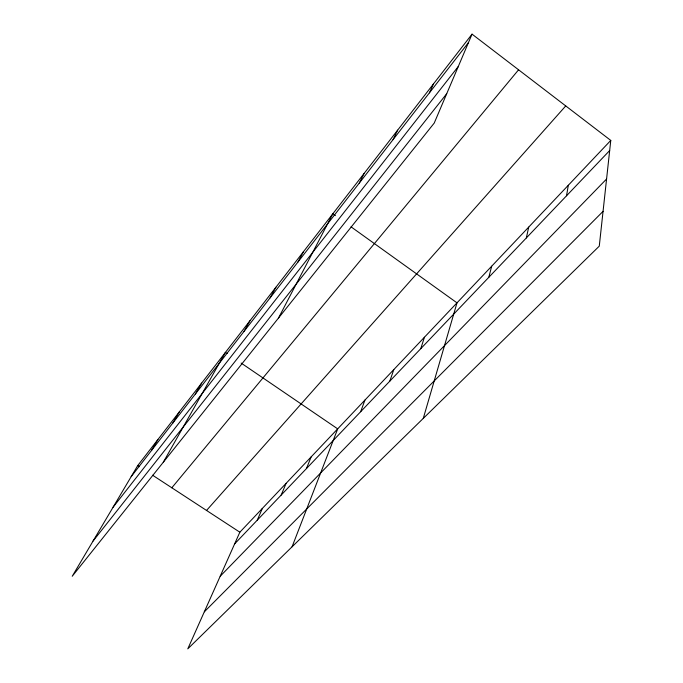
<?xml version="1.0" encoding="UTF-8"?>
<svg xmlns="http://www.w3.org/2000/svg" width="683" height="683" viewBox="0 0 683 683"><rect width="100%" height="100%" fill="white"/><g stroke="black" fill="none" stroke-linecap="round" stroke-linejoin="round"><path stroke-width="1.02" d="M610.773 140.425L599.273 246.145L187.791 648.85L239.844 532.202L610.773 140.425L472.047 34.15L137.753 465.533L72.227 576.256L434.226 123.068L472.047 34.15M566.54 195.782L568.307 185.281M526.354 237.932L528.702 227.106M488.823 277.289L491.683 266.216M423.272 418.397L456.995 302.851L351.028 226.824M420.762 348.671L424.433 337.248M389.805 381.14L393.801 369.597M360.658 411.712L364.935 400.084M292.076 546.793L337.692 428.864L241.15 363.066M306.428 468.589L311.166 456.876M281.174 495.09L286.1 483.351M257.269 520.156L262.357 508.425M429.385 92.879L433.517 83.864M393.066 139.614L397.651 130.154M359.207 183.198L364.167 173.362M278.502 318.022L332.843 213.779L335.447 215.64M297.925 262.059L303.483 251.668M270.101 297.856L275.889 287.27M243.942 331.52L249.927 320.779M163.288 462.254L225.45 352.368L227.191 353.555M195.355 394.04L201.639 383.086M172.765 423.119L179.159 412.097M151.404 450.601L157.901 439.536M131.187 476.623L468.444 42.611M113.054 507.273L458.284 66.499M93.05 541.064L446.716 93.716M171.826 487.782L518.576 69.794M206.539 510.449L565.737 105.925M234.619 543.907L609.68 150.533M220.199 576.23L606.581 178.997M204.311 611.831L603.063 211.346M137.753 465.533L139.503 466.668M152.608 475.231L239.844 532.202"/></g></svg>
